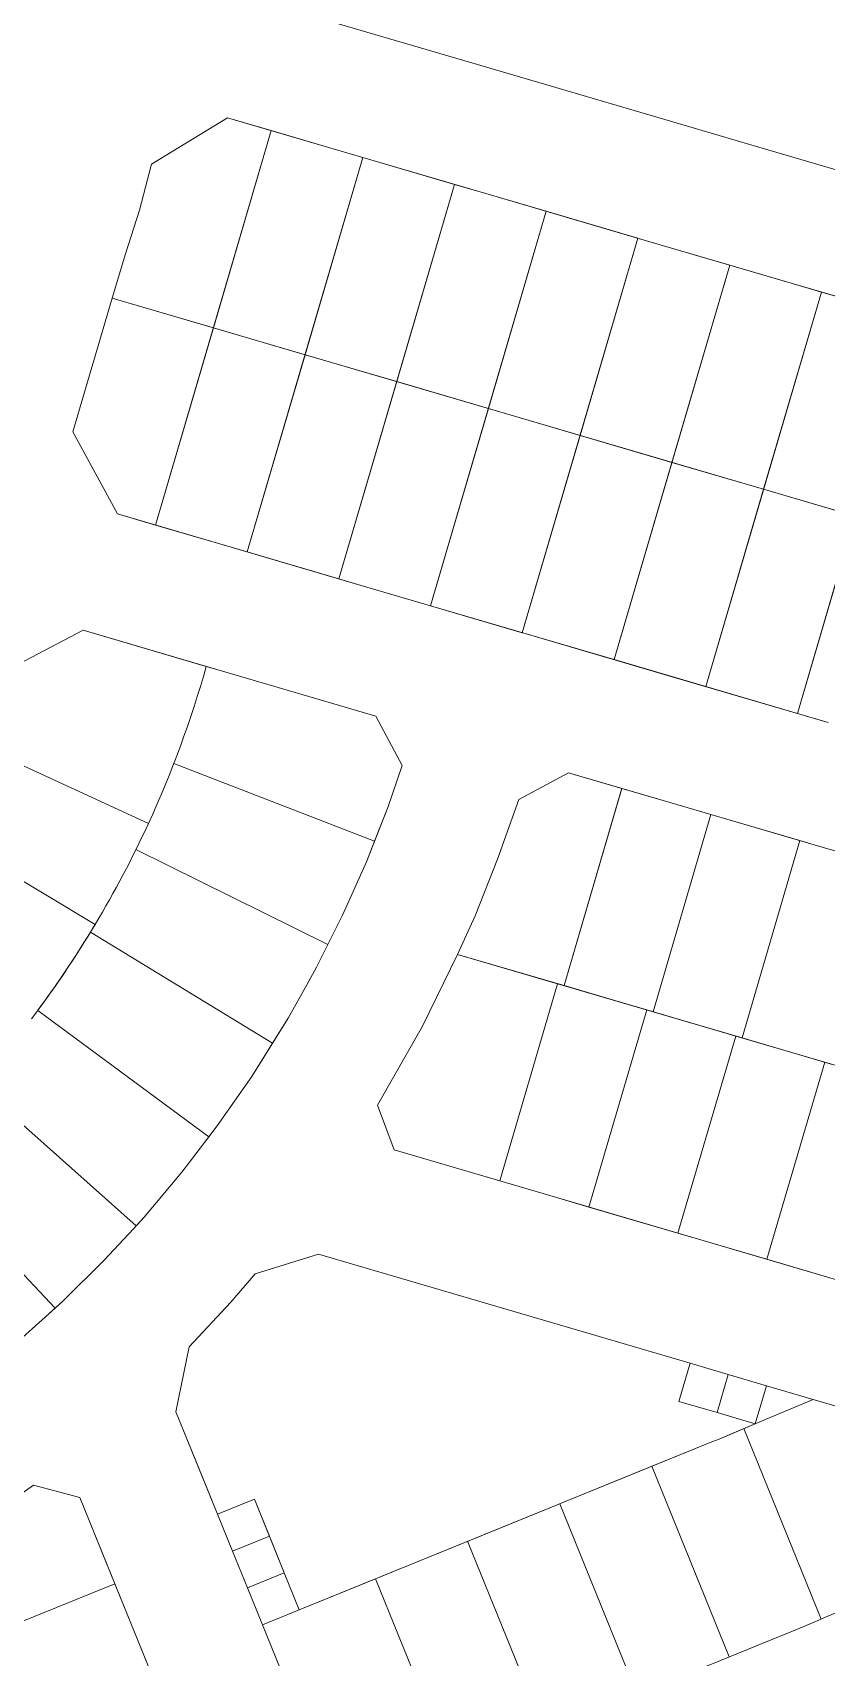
# Model space of a CAD drawing. Header units: millimetres. Extents: x -12746 to 995452, y -409013 to 338495.
# Drawn here: x 570995 to 690783, y -127490 to 117570 of the extents above; entities that cross this region are included whole.
import ezdxf

# ---------------------------------------------------------------- set-up
doc = ezdxf.new("R2010")
doc.units = ezdxf.units.MM
doc.layers.add('A-DETL', color=90, linetype='Continuous', lineweight=9)

msp = doc.modelspace()

# ---------------------------------------------------------------- linework, layer by layer
at = {"layer": 'A-DETL'}
for p, q in [((638134.6, 112722.5), (601855.6, 123364.5)), ((667227.6, 104190.5), (638134.6, 112722.5)), ((588931.6, 97711.5), (600406.6, 104717.5)), ((588931.6, 97711.5), (600406.6, 104717.5)), ((600406.6, 104717.5), (616374.6, 100034.5)), ((600406.6, 104717.5), (607008.8, 102781.2)), ((681081.6, 100126.5), (667227.6, 104190.5)), ((589557.4, 43287.9), (607008.8, 102781.3)), ((598283.1, 73034.4), (607008.8, 102781.3)), ((607008.8, 102781.2), (598283.1, 73034.4)), ((607008.8, 102781.3), (616374.6, 100034.5)), ((620842, 98723.9), (603390.5, 39230)), ((612116.2, 68976.7), (620842, 98723.9)), ((620842, 98723.9), (612116.2, 68976.7)), ((616374.6, 100034.5), (639403.6, 93278.5)), ((616374.6, 100034.5), (620842, 98723.9)), ((620842, 98723.9), (634675.1, 94665.9)), ((700073.6, 94555.5), (681081.6, 100126.5)), ((587115.6, 90769.5), (588931.6, 97711.5)), ((587115.6, 90769.5), (588931.6, 97711.5)), ((617223.7, 35172.5), (634675.1, 94665.9)), ((634675.1, 94665.9), (625949.3, 64919)), ((625949.3, 64919), (634675.1, 94665.9)), ((634675.1, 94665.9), (639403.6, 93278.5)), ((639403.6, 93278.5), (662433.6, 86523.5)), ((639403.6, 93278.5), (648508.2, 90608)), ((585002.6, 84183.5), (587115.6, 90769.5)), ((585002.6, 84183.5), (587115.6, 90769.5)), ((631056.9, 31115), (648508.2, 90608.2)), ((639782.5, 60861.3), (648508.2, 90608.2)), ((648508.2, 90608), (639782.5, 60861.3)), ((648508.2, 90608.2), (662341.4, 86550.5)), ((644890.1, 27057.3), (662341.4, 86550.5)), ((662341.4, 86550.5), (653615.6, 56803.6)), ((653615.6, 56803.6), (662341.4, 86550.5)), ((662433.6, 86523.5), (685463.6, 79767.5)), ((662433.6, 86523.5), (676174.4, 82492.5)), ((583030.6, 77508.5), (585002.6, 84183.5)), ((583030.6, 77508.5), (585002.6, 84183.5)), ((658723.1, 22999.3), (676174.5, 82492.7)), ((667448.8, 52745.9), (676174.5, 82492.7)), ((676174.4, 82492.5), (667448.8, 52745.9)), ((676174.5, 82492.7), (685463.6, 79767.5)), ((672556.2, 18941.3), (690007.6, 78435)), ((681281.9, 48688.1), (690007.5, 78434.6)), ((690007.5, 78434.6), (681281.9, 48688.1)), ((685463.6, 79767.5), (708492.6, 73012.5)), ((685463.6, 79767.5), (690007.5, 78434.6)), ((690007.5, 78434.6), (703840.7, 74377)), ((577080.6, 57369.5), (583030.6, 77508.5)), ((577080.6, 57369.5), (583030.6, 77508.5)), ((583030.6, 77508.5), (598283.1, 73034.4)), ((722796.6, 36510.5), (583030.6, 77508.5)), ((598283.1, 73034.4), (583030.6, 77508.5)), ((686389.4, 14884), (703840.8, 74377.3)), ((598283.1, 73034.4), (589557.4, 43287.9)), ((589557.4, 43287.9), (598283.1, 73034.4)), ((598283.1, 73034.4), (612116.2, 68976.7)), ((612116.2, 68976.7), (598283.1, 73034.4)), ((612116.2, 68976.7), (603390.5, 39230)), ((603390.5, 39230), (612116.2, 68976.7)), ((625949.3, 64919), (612116.2, 68976.7)), ((612116.2, 68976.7), (625949.3, 64919)), ((617223.7, 35172.5), (625949.3, 64919)), ((625949.3, 64919), (617223.7, 35172.5)), ((625949.3, 64919), (639782.5, 60861.3)), ((639782.5, 60861.3), (625949.3, 64919)), ((639782.5, 60861.3), (631056.9, 31115)), ((639782.5, 60861.3), (631056.9, 31115)), ((653615.6, 56803.6), (639782.5, 60861.3)), ((653615.6, 56803.6), (639782.5, 60861.3)), ((583842.6, 44964.5), (577080.6, 57369.5)), ((583842.6, 44964.5), (577080.6, 57369.5)), ((644890.1, 27057.3), (653615.6, 56803.6)), ((644890.1, 27057.3), (653615.6, 56803.6)), ((653615.6, 56803.6), (667448.8, 52745.9)), ((667448.8, 52745.9), (653615.6, 56803.6)), ((667448.8, 52745.9), (658723.1, 22999.3)), ((667448.8, 52745.9), (658723.1, 22999.3)), ((681281.9, 48688.1), (667448.8, 52745.9)), ((681281.9, 48688.1), (667448.8, 52745.9)), ((681281.9, 48688.1), (672556.2, 18941.3)), ((672556.2, 18941.3), (681281.9, 48688.1)), ((695115, 44630.4), (681281.9, 48688.1)), ((695115, 44630.4), (681281.9, 48688.1)), ((589557.4, 43287.9), (583842.6, 44964.5)), ((598922.6, 40540.5), (583842.6, 44964.5)), ((686389.4, 14884), (695115, 44630.4)), ((686389.4, 14884), (695115, 44630.4)), ((598922.6, 40540.5), (589557.4, 43287.9)), ((603390.5, 39230), (598922.6, 40540.5)), ((621952.6, 33785.5), (598922.6, 40540.5)), ((617223.7, 35172.5), (603390.5, 39230)), ((621952.6, 33785.5), (617223.7, 35172.5)), ((631056.9, 31115), (621952.6, 33785.5)), ((644981.6, 27030.5), (621952.6, 33785.5)), ((631056.9, 31115), (644890.1, 27057.3)), ((578657.6, 27414.5), (565886.6, 20746.5)), ((565886.6, 20746.5), (578657.6, 27414.5)), ((598808.6, 21513.5), (578657.6, 27414.5)), ((578657.6, 27414.5), (597211.9, 21981.1)), ((658723.1, 22999.3), (644981.6, 27030.5)), ((668011.6, 20274.5), (644981.6, 27030.5)), ((658723.1, 22999.3), (672556.2, 18941.3)), ((597211.9, 21981.1), (598808.6, 21513.5)), ((622797.6, 14466.5), (598808.6, 21513.5)), ((598808.6, 21513.5), (622797.6, 14466.5)), ((691041.6, 13519.5), (668011.6, 20274.5)), ((672556.2, 18941.3), (686389.4, 14884)), ((691041.6, 13519.5), (686389.4, 14884)), ((626777.6, 7046.5), (622797.6, 14466.5)), ((622797.6, 14466.5), (626777.6, 7046.5)), ((561554.3, 10685.8), (588473.3, -1726.9)), ((561554.3, 10685.8), (588473.3, -1726.9)), ((588473.3, -1726.9), (561554.3, 10685.8)), ((622580.3, -4398.9), (592325.9, 7353.1)), ((622580.3, -4398.9), (592325.9, 7353.1)), ((592325.9, 7353.1), (622580.3, -4398.9)), ((624583.6, 714.5), (626777.6, 7046.5)), ((626777.6, 7046.5), (624583.6, 714.5)), ((651872.6, 5937.5), (644344.6, 1893.5)), ((644344.6, 1893.5), (651872.6, 5937.5)), ((667350.6, 1397.5), (651872.6, 5937.5)), ((651872.6, 5937.5), (659910.6, 3579.8)), ((659912.5, 3586), (651181.9, -26168.1)), ((651181.9, -26168.1), (659910.6, 3579.8)), ((659910.6, 3579.8), (651181.9, -26168.1)), ((659910.6, 3579.8), (667350.6, 1397.5)), ((621367.6, -7494.5), (624583.6, 714.5)), ((624583.6, 714.5), (622580.3, -4398.9)), ((644344.6, 1893.5), (641169.6, -7087.5)), ((641169.6, -7087.5), (644344.6, 1893.5)), ((688940.6, -4935.5), (667350.6, 1397.5)), ((667350.6, 1397.5), (673344.6, -360.7)), ((554882.3, -1622.1), (580450.3, -16925.5)), ((554882.3, -1622.1), (580450.3, -16925.5)), ((580450.3, -16925.5), (554882.3, -1622.1)), ((673346.1, -355.7), (664615.9, -30108.6)), ((664615.9, -30108.6), (673344.6, -360.7)), ((673344.6, -360.7), (664615.9, -30108.6)), ((673344.6, -360.7), (686778.6, -4301.3)), ((622580.3, -4398.9), (621367.6, -7494.5)), ((686779.7, -4297.5), (678049.9, -34049)), ((678049.9, -34049), (686778.6, -4301.3)), ((686778.6, -4301.3), (678049.9, -34049)), ((686778.6, -4301.3), (688940.6, -4935.5)), ((615570.6, -19971.8), (586600.2, -5648.3)), ((586600.2, -5648.3), (615570.6, -19971.8)), ((615570.6, -19971.8), (586600.2, -5648.3)), ((641169.6, -7087.5), (637788.6, -15651.5)), ((637788.6, -15651.5), (641169.6, -7087.5)), ((709570.6, -10986.5), (688940.6, -4935.5)), ((688940.6, -4935.5), (700212.6, -8241.7)), ((618273.6, -14447.5), (621367.6, -7494.5)), ((621367.6, -7494.5), (618273.6, -14447.5)), ((617782.6, -15550.5), (618273.6, -14447.5)), ((618273.6, -14447.5), (617782.6, -15550.5)), ((613864.6, -23381.5), (617782.6, -15550.5)), ((617782.6, -15550.5), (615570.6, -19971.8)), ((637788.6, -15651.5), (635101.6, -21451.5)), ((635101.6, -21451.5), (637788.6, -15651.5)), ((607204.4, -34859.9), (579740.2, -18100.4)), ((579740.2, -18100.4), (607204.4, -34859.9)), ((607204.4, -34859.9), (579740.2, -18100.4)), ((615570.6, -19971.8), (613864.6, -23381.5)), ((635101.6, -21451.5), (629850.6, -32297.5)), ((629850.6, -32297.5), (635101.6, -21451.5)), ((635101.6, -21451.5), (726892.2, -48375.4)), ((651181.9, -26168.1), (635101.6, -21451.5)), ((635101.6, -21451.5), (650222.3, -25886.7)), ((612372.6, -26054.5), (613864.6, -23381.5)), ((613864.6, -23381.5), (612372.6, -26054.5)), ((609566.6, -31080.5), (612372.6, -26054.5)), ((612372.6, -26054.5), (609566.6, -31080.5)), ((650222.3, -25886.7), (641496.9, -55623.5)), ((650222.3, -25886.7), (641496.9, -55623.5)), ((641496.9, -55623.3), (650222.3, -25886.7)), ((650222.3, -25886.7), (663656.4, -29827.1)), ((664615.9, -30108.6), (651181.9, -26168.1)), ((597606.7, -48985.5), (571798.7, -29902.4)), ((571798.7, -29902.4), (597606.7, -48985.5)), ((597606.7, -48985.5), (571798.7, -29902.4)), ((604082.6, -39854.5), (609566.6, -31080.5)), ((609566.6, -31080.5), (607204.4, -34859.9)), ((663656.4, -29827.1), (654932, -59560.3)), ((654932, -59560.3), (663656.4, -29827.1)), ((663656.4, -29827.1), (654932, -59560.3)), ((663656.4, -29827.1), (677090.4, -33767.6)), ((678049.9, -34049), (664615.9, -30108.6)), ((629850.6, -32297.5), (623021.6, -44205.5)), ((623021.6, -44205.5), (629850.6, -32297.5)), ((668365.8, -63501.5), (677090.4, -33767.6)), ((677090.4, -33767.6), (668365.8, -63501.5)), ((677090.4, -33767.6), (668365.8, -63501.5)), ((677090.4, -33767.6), (690524.4, -37708)), ((691484, -37989.5), (678049.9, -34049)), ((607204.4, -34859.9), (604082.6, -39854.5)), ((690524.4, -37708), (681799.8, -67441.8)), ((681799.8, -67441.8), (690524.4, -37708)), ((681799.8, -67441.8), (690524.4, -37708)), ((690524.4, -37708), (703958.4, -41648.5)), ((586616, -62383.2), (562698.6, -41115.1)), ((562698.6, -41115.1), (586616, -62383.2)), ((586616, -62383.2), (562698.6, -41115.1)), ((598879.6, -47326.5), (604082.6, -39854.5)), ((604082.6, -39854.5), (598879.6, -47326.5)), ((623021.6, -44205.5), (625556.6, -50955.5)), ((625556.6, -50955.5), (623021.6, -44205.5)), ((594692.6, -52783.5), (598879.6, -47326.5)), ((597606.7, -48985.5), (594692.6, -52783.5)), ((598879.6, -47326.5), (597606.7, -48985.5)), ((625556.6, -50955.5), (649901.6, -58084.5)), ((641496.9, -55623.5), (625556.6, -50955.5)), ((574399.8, -74817.8), (552559.3, -51525.9)), ((552559.3, -51525.9), (574399.8, -74817.8)), ((574399.8, -74817.8), (552559.3, -51525.9)), ((593511.6, -54321.5), (594692.6, -52783.5)), ((594692.6, -52783.5), (593511.6, -54321.5)), ((587831.6, -61065.5), (593511.6, -54321.5)), ((593511.6, -54321.5), (587831.6, -61065.5)), ((649901.6, -58084.5), (641496.9, -55623.3)), ((649901.6, -58084.5), (671491.6, -64418.5)), ((654932, -59560.3), (649901.6, -58084.5)), ((586211.6, -62821.5), (587831.6, -61065.5)), ((587831.6, -61065.5), (586616, -62383.2)), ((668365.8, -63501.5), (654932, -59560.3)), ((581820.6, -67576.5), (586211.6, -62821.5)), ((586211.6, -62821.5), (581820.6, -67576.5)), ((586616, -62383.2), (586211.6, -62821.5)), ((668365.8, -63501.5), (671491.6, -64418.5)), ((671491.6, -64418.5), (681799.8, -67441.8)), ((671491.6, -64418.5), (692126.6, -70470.5)), ((575551.6, -73777.5), (581820.6, -67576.5)), ((581820.6, -67576.5), (575551.6, -73777.5)), ((604603.6, -69636.5), (614164.6, -66684.5)), ((614164.6, -66684.5), (604603.6, -69636.5)), ((614164.6, -66684.5), (670197.6, -83120.5)), ((670197.6, -83120.5), (614164.6, -66684.5)), ((692126.6, -70470.5), (681799.8, -67441.8)), ((600904.6, -73905.5), (604603.6, -69636.5)), ((604603.6, -69636.5), (600904.6, -73905.5)), ((572441.6, -76586.5), (575551.6, -73777.5)), ((574399.8, -74817.8), (572441.6, -76586.5)), ((575551.6, -73777.5), (574399.8, -74817.8)), ((594624.6, -80660.5), (600904.6, -73905.5)), ((600904.6, -73905.5), (594624.6, -80660.5)), ((569008.6, -79686.5), (572441.6, -76586.5)), ((572441.6, -76586.5), (569008.6, -79686.5)), ((592644.6, -90464.5), (594624.6, -80660.5)), ((594624.6, -80660.5), (592644.6, -90464.5)), ((670197.6, -83120.5), (668509.6, -88875.5)), ((668509.6, -88875.5), (670197.6, -83120.5)), ((670197.6, -83120.5), (668509.6, -88875.5)), ((670197.6, -83120.5), (668509.6, -88875.5)), ((668509.6, -88875.5), (670197.6, -83120.5)), ((675954.6, -84809.5), (670197.6, -83120.5)), ((670197.6, -83120.5), (675954.6, -84809.5)), ((675954.6, -84809.5), (670197.6, -83120.5)), ((674266.6, -90564.5), (675954.6, -84809.5)), ((675954.6, -84809.5), (674266.6, -90564.5)), ((675954.6, -84809.5), (674266.6, -90564.5)), ((675954.6, -84809.5), (674266.6, -90564.5)), ((674266.6, -90564.5), (675954.6, -84809.5)), ((675954.6, -84809.5), (674266.6, -90564.5)), ((681712.6, -86498.5), (675954.6, -84809.5)), ((681712.6, -86498.5), (675954.6, -84809.5)), ((681712.6, -86498.5), (675954.6, -84809.5)), ((680023.6, -92253.5), (681712.6, -86498.5)), ((680023.6, -92253.5), (681712.6, -86498.5)), ((680023.6, -92253.5), (681712.6, -86498.5)), ((681712.6, -86498.5), (680023.6, -92253.5)), ((680023.6, -92253.5), (681712.6, -86498.5)), ((681712.6, -86498.5), (688779.6, -88571.5)), ((688779.6, -88571.5), (681712.6, -86498.5)), ((598910.6, -105876.5), (592644.6, -90464.5)), ((592644.6, -90464.5), (596651.6, -100318.5)), ((668509.6, -88875.5), (674266.6, -90564.5)), ((674266.6, -90564.5), (668509.6, -88875.5)), ((668509.6, -88875.5), (674266.6, -90564.5)), ((668509.6, -88875.5), (674266.6, -90564.5)), ((674266.6, -90564.5), (668509.6, -88875.5)), ((674266.6, -90564.5), (680023.6, -92253.5)), ((674266.6, -90564.5), (680023.6, -92253.5)), ((674266.6, -90564.5), (680023.6, -92253.5)), ((680023.6, -92253.5), (674266.6, -90564.5)), ((674266.6, -90564.5), (680023.6, -92253.5)), ((688779.6, -88571.5), (681677.6, -91558.5)), ((681677.6, -91558.5), (688779.6, -88571.5)), ((688779.6, -88571.5), (681677.6, -91558.5)), ((697641.6, -91171.5), (688779.6, -88571.5)), ((681677.6, -91558.5), (674575.6, -94546.5)), ((681677.6, -91558.5), (674575.6, -94546.5)), ((676548.3, -93716.5), (680023.6, -92253.5)), ((689979.7, -121696.9), (678305, -92979.6)), ((680023.6, -92253.5), (681677.6, -91558.5)), ((672388.6, -95435.5), (650155.6, -104474.5)), ((672388.6, -95435.5), (650155.6, -104474.5)), ((662487.5, -99460.9), (672388.6, -95435.5)), ((673482.6, -94990.5), (672388.6, -95435.5)), ((672388.6, -95435.5), (673482.6, -94990.5)), ((673482.6, -94990.5), (672388.6, -95435.5)), ((674575.6, -94546.5), (673482.6, -94990.5)), ((673482.6, -94990.5), (674575.6, -94546.5)), ((674575.6, -94546.5), (673482.6, -94990.5)), ((674575.6, -94546.5), (676548.3, -93716.5)), ((596651.6, -100318.5), (598911.5, -105876.2)), ((650155.6, -104474.5), (662487.5, -99460.9)), ((664409.6, -98629.1), (676101.9, -127390)), ((571155.6, -101507.5), (558406.6, -110467.5)), ((558406.6, -110467.5), (571155.6, -101507.5)), ((578131.6, -103356.5), (571155.6, -101507.5)), ((571155.6, -101507.5), (578131.6, -103356.5)), ((589864.6, -132223.5), (578131.6, -103356.5)), ((578131.6, -103356.5), (583418.3, -116363.5)), ((604468.6, -103616.5), (598910.6, -105876.5)), ((604468.6, -103616.5), (598910.6, -105876.5)), ((604468.6, -103616.5), (598910.6, -105876.5)), ((604468.6, -103616.5), (598910.6, -105876.5)), ((598911.5, -105876.2), (604468.6, -103616.5)), ((606728.6, -109174.5), (604468.6, -103616.5)), ((606728.6, -109174.5), (604468.6, -103616.5)), ((606728.6, -109174.5), (604468.6, -103616.5)), ((606728.6, -109174.5), (604468.6, -103616.5)), ((604468.6, -103616.5), (608987.6, -114733.5)), ((650155.6, -104474.5), (627922.6, -113512.5)), ((650155.6, -104474.5), (627922.6, -113512.5)), ((634346.3, -110901.2), (648417, -105181.3)), ((648417, -105181.3), (650155.6, -104474.5)), ((662206.4, -133039.3), (650531.6, -104321.6)), ((598910.6, -105876.5), (601169.6, -111434.5)), ((598910.6, -105876.5), (601169.6, -111434.5)), ((598910.6, -105876.5), (601169.6, -111434.5)), ((601169.6, -111434.5), (606728.6, -109174.5)), ((601169.6, -111434.5), (606728.6, -109174.5)), ((601169.6, -111434.5), (606728.6, -109174.5)), ((606728.6, -109174.5), (601169.6, -111434.5)), ((601169.6, -111434.5), (606728.6, -109174.5)), ((601169.6, -111434.5), (606728.6, -109174.5)), ((606728.6, -109174.5), (608987.6, -114733.5)), ((606728.6, -109174.5), (608987.6, -114733.5)), ((608987.6, -114733.5), (606728.6, -109174.5)), ((608987.6, -114733.5), (606728.6, -109174.5)), ((648310.7, -138688.1), (636635.8, -109970.2)), ((603429.6, -116992.5), (601169.6, -111434.5)), ((603429.6, -116992.5), (601169.6, -111434.5)), ((601169.6, -111434.5), (603429.6, -116992.5)), ((627922.6, -113512.5), (634346.3, -110901.2)), ((608987.6, -114733.5), (603429.6, -116992.5)), ((608987.6, -114733.5), (603429.6, -116992.5)), ((608987.6, -114733.5), (603429.6, -116992.5)), ((603429.6, -116992.5), (608987.6, -114733.5)), ((608987.6, -114733.5), (603429.6, -116992.5)), ((603429.6, -116992.5), (608987.6, -114733.5)), ((611247.6, -120291.5), (608987.6, -114733.5)), ((608987.6, -114733.5), (611247.6, -120291.5)), ((611247.6, -120291.5), (608987.6, -114733.5)), ((611247.6, -120291.5), (608987.6, -114733.5)), ((608987.6, -114733.5), (611247.6, -120291.5)), ((627922.6, -113512.5), (611247.6, -120291.5)), ((627922.6, -113512.5), (611247.6, -120291.5)), ((620275.6, -116621.3), (627922.6, -113512.5)), ((558485.4, -126497.6), (583418.3, -116363.5)), ((583418.3, -116363.5), (558485.4, -126497.6)), ((558485.4, -126497.6), (583418.1, -116363.6)), ((583418.3, -116363.5), (589450.2, -131204.5)), ((603429.6, -116992.5), (605688.6, -122550.5)), ((605688.6, -122550.5), (603429.6, -116992.5)), ((603429.6, -116992.5), (605688.6, -122550.5)), ((611247.6, -120291.5), (620275.6, -116621.3)), ((634415, -144337), (622740.2, -115619.3)), ((690384.6, -121526.5), (694344.6, -119860.5)), ((605688.6, -122550.5), (611247.6, -120291.5)), ((611247.6, -120291.5), (605688.6, -122550.5)), ((605688.6, -122550.5), (611247.6, -120291.5)), ((611247.6, -120291.5), (605688.6, -122550.5)), ((686425.6, -123192.5), (689607.6, -121853.5)), ((689607.6, -121853.5), (690384.6, -121526.5)), ((605688.6, -122550.5), (615103.6, -145710.5)), ((661829.6, -133192.5), (684062.6, -124153.5)), ((684062.6, -124153.5), (686425.6, -123192.5))]:
    msp.add_line(p, q, dxfattribs=at)
for start, end in [(335.245057, 344.287639), (329.097885, 335.245057), (322.944214, 329.097885), (328.607101, 329.490592), (323.519808, 328.607101)]:
    msp.add_arc((442936, 65382), 160264.5, start, end, dxfattribs=at)

doc.saveas('drawing.dxf')
